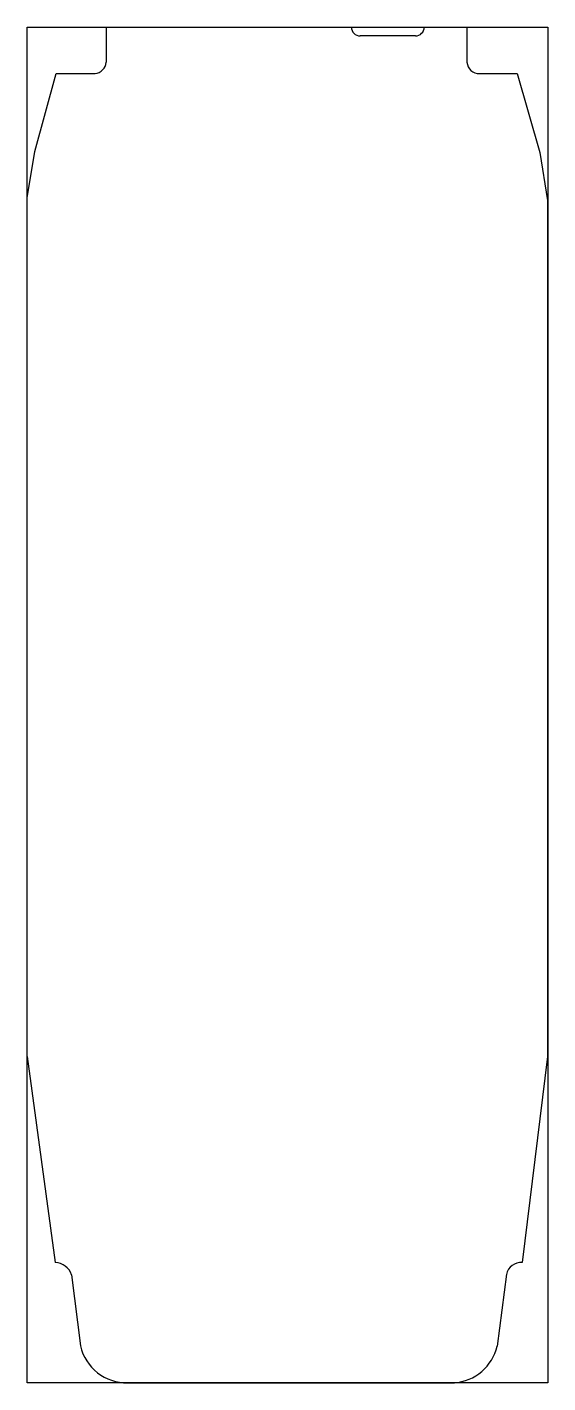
# Model space of a CAD drawing. Header units: millimetres. Extents: x 0 to 41, y 0 to 108.
import ezdxf

# ---------------------------------------------------------------- set-up
doc = ezdxf.new("R2010")
doc.units = ezdxf.units.MM
doc.layers.get('0').update_dxf_attribs({"color": 18, "lineweight": 25, "true_color": 0x000000})
picture_1 = doc.add_image_def('image1.png', size_in_pixel=(1072, 2794))

msp = doc.modelspace()

# ---------------------------------------------------------------- linework, layer by layer
for p, q in [((6.3, 108), (6.3, 105.2)), ((6.3, 108), (25.8, 108)), ((30.9, 107.3), (26.5, 107.3)), ((31.6, 108), (35, 108)), ((35, 108), (35, 105.2)), ((0.6, 98.1), (2.3, 104.3)), ((2.3, 104.3), (5.4, 104.3)), ((36, 104.3), (39, 104.3)), ((39, 104.3), (40.8, 98)), ((0, 94.4), (0.6, 98.1)), ((40.8, 98), (41.4, 94.2)), ((0, 26), (0, 94.4)), ((41.4, 94.2), (41.4, 26)), ((0, 26), (2.24, 9.58)), ((41.4, 26), (39.4, 9.6)), ((38.15, 8.65), (37.4, 2.93)), ((3.53, 8.62), (4.24, 2.94)), ((8, 0), (34, 0))]:
    msp.add_line(p, q)
for centre, radius, start, end in [((26.5, 108), 0.7, 180, 270), ((30.9, 108), 0.7, 270, 0), ((5.3, 105.3), 1, 275.4764, 354.5236), ((35.99, 105.3), 1, 185.7384, 270.2871), ((2.2, 8.18), 1.4, 18.2498, 88.3715), ((39.32, 8.4), 1.2, 86.1797, 168.2745), ((7.94, 3.8), 3.8, 193.056, 270.8304), ((33.7, 3.79), 3.8, 274.5198, 346.9638)]:
    msp.add_arc(centre, radius, start, end)

# ---------------------------------------------------------------- pictures from other files: only their frames are drawn
image = msp.add_image(picture_1, insert=(0, 0), size_in_units=(41.44, 108))
image.dxf.flags = 7

doc.saveas('drawing.dxf')
